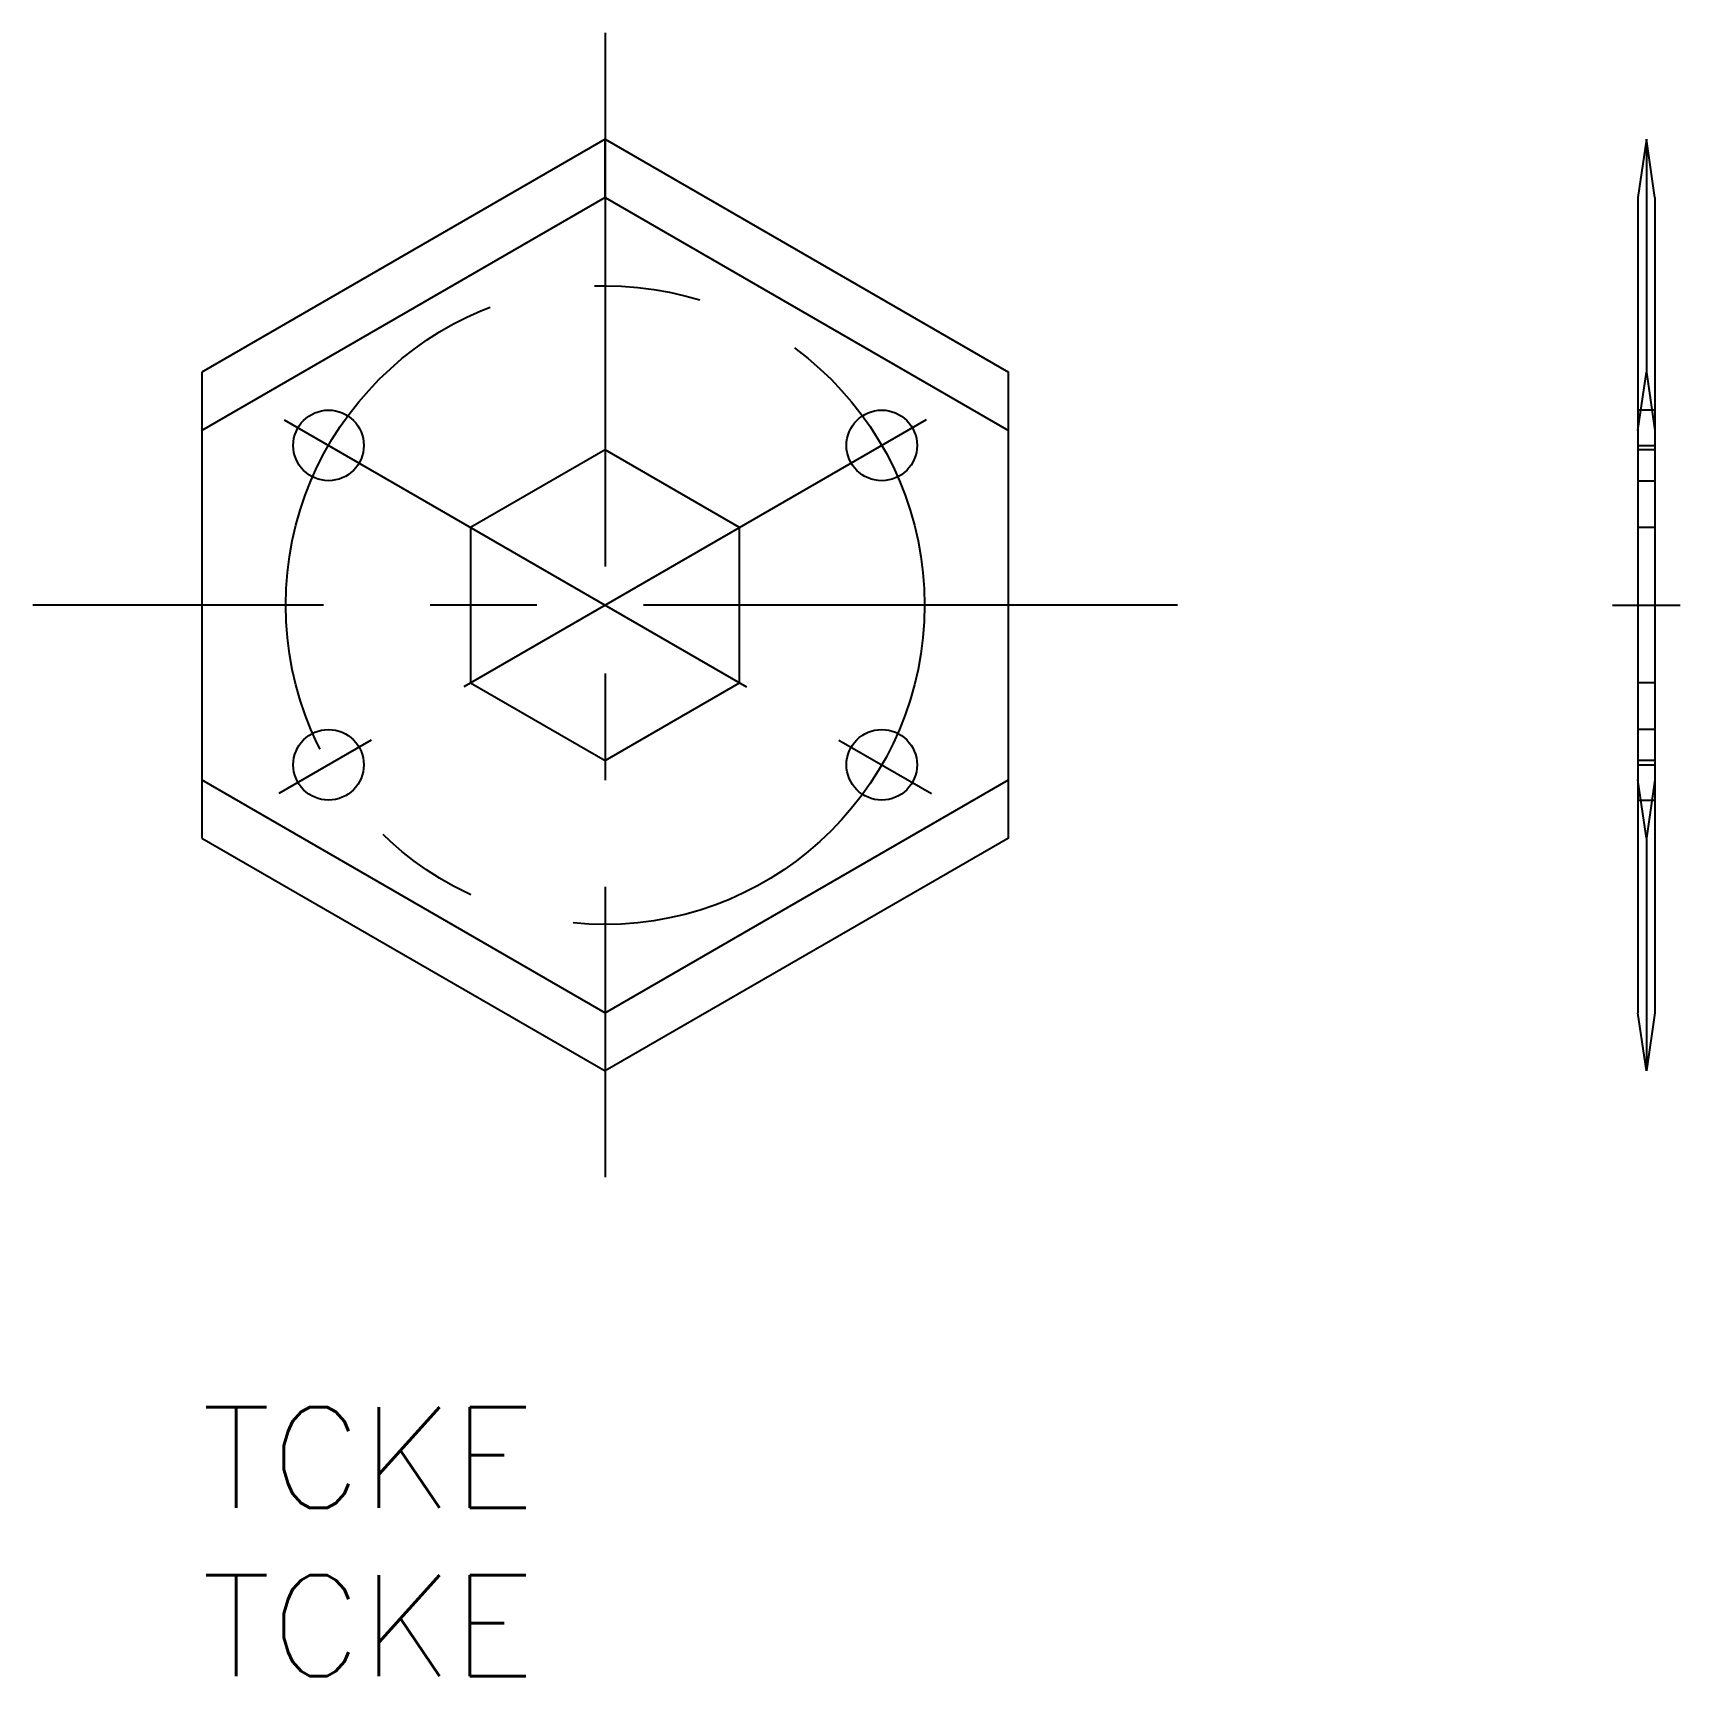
# Model space of a CAD drawing. Extents: x -5 to 44, y -8 to 40.9.
import ezdxf

# ---------------------------------------------------------------- set-up
doc = ezdxf.new("R2010")
doc.units = 0
doc.header["$LTSCALE"] = 0.5
doc.linetypes.add('CENTER', pattern=[50.8, 31.75, -6.35, 6.35, -6.35])
doc.linetypes.add('DASHED', pattern=[19.05, 12.7, -6.35])
for name, color, linetype in [('MSM_CENTER', 1, 'CENTER'), ('MSM_CONTINUOUS', 7, 'CONTINUOUS'), ('MSM_DASHED', 4, 'DASHED'), ('MSM_PART_NUMBER', 7, 'CONTINUOUS')]:
    doc.layers.add(name, color=color, linetype=linetype)
doc.styles.get("Standard").update_dxf_attribs({"font": 'txt.shx', "height": 3, "bigfont": 'bigfont.shx'})

msp = doc.modelspace()

# ---------------------------------------------------------------- linework, layer by layer
at = {"layer": 'MSM_CENTER'}
for p, q in [((12, 40.875), (12, 6.838)), ((21.543, 29.366), (2.063, 18.12)), ((2.457, 29.366), (21.937, 18.12)), ((42.694, 28.606), (43.244, 28.606)), ((29.019, 23.856), (-5.019, 23.856)), ((41.956, 23.856), (43.97, 23.856)), ((42.694, 19.106), (43.244, 19.106))]:
    msp.add_line(p, q, dxfattribs=at)
msp.add_circle((12, 23.856), 9.5, dxfattribs=at)
at = {"layer": 'MSM_CONTINUOUS'}
for p, q in [((12, 37.713), (0, 30.785)), ((12, 37.713), (24, 30.785)), ((12, 35.981), (12, 37.713)), ((42.969, 37.713), (42.719, 35.981)), ((43.219, 35.981), (42.969, 37.713)), ((42.969, 37.713), (42.969, 30.785)), ((12, 35.981), (0, 29.053)), ((12, 35.981), (24, 29.053)), ((42.719, 35.981), (42.719, 11.732)), ((43.219, 35.981), (43.219, 11.732)), ((0, 30.785), (0, 16.928)), ((24, 16.928), (24, 30.785)), ((42.719, 29.053), (42.969, 30.785)), ((42.969, 30.785), (43.219, 29.053)), ((12, 28.475), (8, 26.166)), ((16, 26.166), (12, 28.475)), ((8, 26.166), (8, 21.547)), ((16, 21.547), (16, 26.166)), ((8, 21.547), (12, 19.238)), ((12, 19.238), (16, 21.547)), ((0, 18.66), (12, 11.732)), ((12, 11.732), (24, 18.66)), ((42.969, 16.928), (42.719, 18.66)), ((43.219, 18.66), (42.969, 16.928)), ((0, 16.928), (12, 10)), ((24, 16.928), (12, 10)), ((42.969, 16.928), (42.969, 10)), ((12, 11.732), (12, 10)), ((42.969, 10), (42.719, 11.732)), ((43.219, 11.732), (42.969, 10))]:
    msp.add_line(p, q, dxfattribs=at)
for centre in [(3.773, 28.606), (20.227, 28.606), (3.773, 19.106), (20.227, 19.106)]:
    msp.add_circle(centre, 1.05, dxfattribs=at)
at = {"layer": 'MSM_DASHED'}
for p, q in [((43.219, 29.656), (42.719, 29.656)), ((43.219, 28.475), (42.719, 28.475)), ((42.719, 27.556), (43.219, 27.556)), ((43.219, 26.166), (42.719, 26.166)), ((43.219, 21.547), (42.719, 21.547)), ((43.219, 20.156), (42.719, 20.156)), ((43.219, 19.238), (42.719, 19.238)), ((42.719, 18.056), (43.219, 18.056))]:
    msp.add_line(p, q, dxfattribs=at)

# ---------------------------------------------------------------- texts
at = {"layer": 'MSM_PART_NUMBER'}
for p in [(0, -3), (0, -8)]:
    msp.add_text('TCKE', height=3, dxfattribs=at).set_placement(p)

doc.saveas('drawing.dxf')
